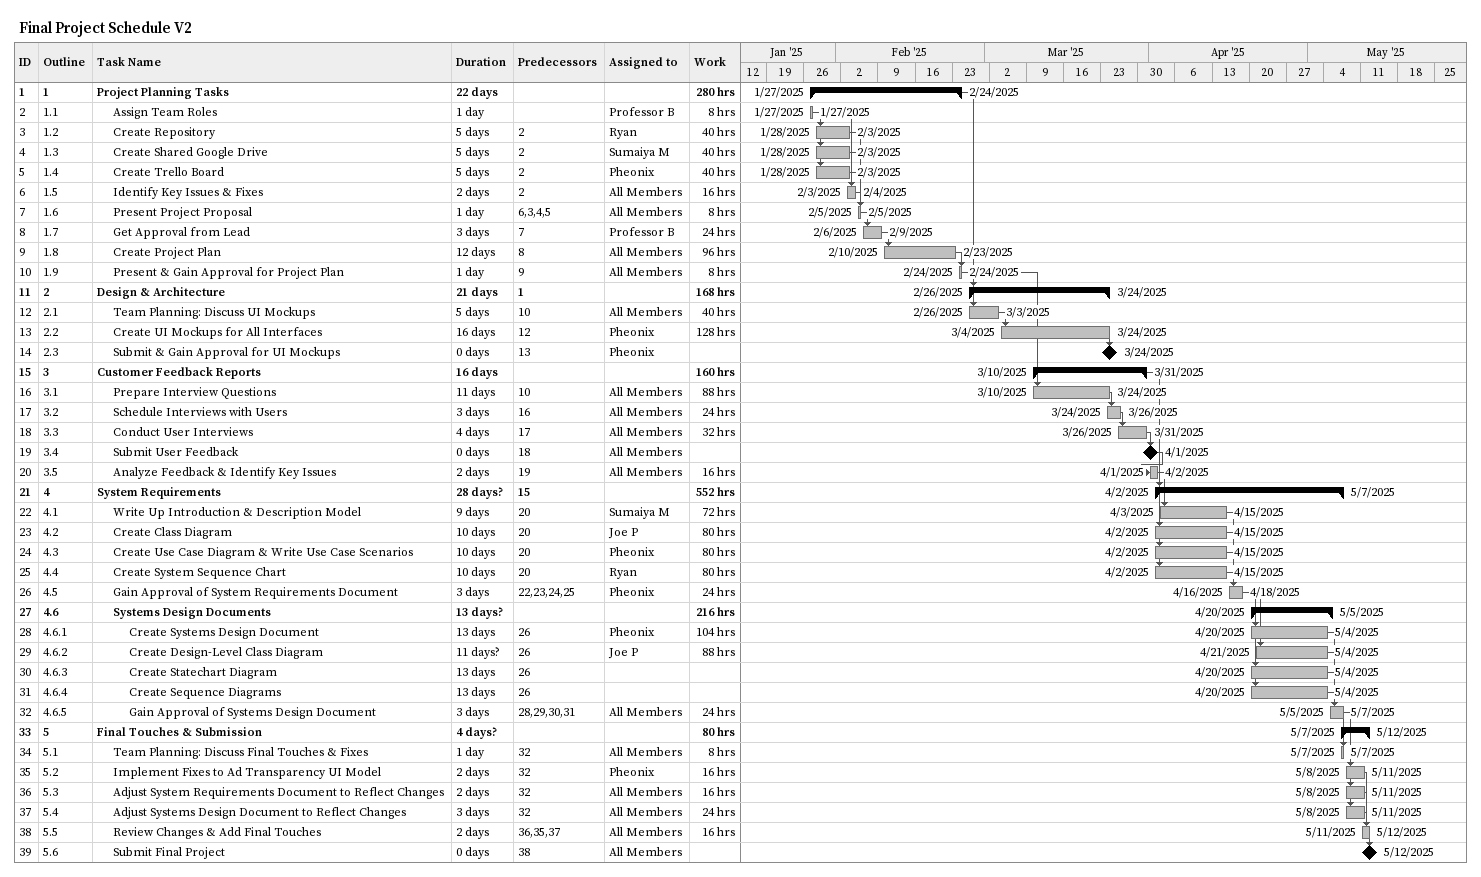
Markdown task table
Final Project Schedule V2

| ID | WBS | Task | Duration | Start | Finish | Predecessors | Resources | Work (h) |
|---|---|---|---|---|---|---|---|---|
| 1 | 1 | **Project Planning Tasks** | 22d | 2025-01-27 | 2025-02-24 |  |  | 280 |
| 2 | 1.1 | Assign Team Roles | 1d | 2025-01-27 | 2025-01-27 |  | Professor B | 8 |
| 3 | 1.2 | Create Repository | 5d | 2025-01-28 | 2025-02-03 | 2 | Ryan | 40 |
| 4 | 1.3 | Create Shared Google Drive | 5d | 2025-01-28 | 2025-02-03 | 2 | Sumaiya M | 40 |
| 5 | 1.4 | Create Trello Board | 5d | 2025-01-28 | 2025-02-03 | 2 | Pheonix | 40 |
| 6 | 1.5 | Identify Key Issues & Fixes | 2d | 2025-02-03 | 2025-02-04 | 2 | All Members | 16 |
| 7 | 1.6 | Present Project Proposal | 1d | 2025-02-05 | 2025-02-05 | 6, 3, 4, 5 | All Members | 8 |
| 8 | 1.7 | Get Approval from Lead | 3d | 2025-02-06 | 2025-02-09 | 7 | Professor B | 24 |
| 9 | 1.8 | Create Project Plan | 12d | 2025-02-10 | 2025-02-23 | 8 | All Members | 96 |
| 10 | 1.9 | Present & Gain Approval for Project Plan | 1d | 2025-02-24 | 2025-02-24 | 9 | All Members | 8 |
| 11 | 2 | **Design & Architecture** | 21d | 2025-02-26 | 2025-03-24 | 1 |  | 168 |
| 12 | 2.1 | Team Planning: Discuss UI Mockups | 5d | 2025-02-26 | 2025-03-03 | 10 | All Members | 40 |
| 13 | 2.2 | Create UI Mockups for All Interfaces | 16d | 2025-03-04 | 2025-03-24 | 12 | Pheonix | 128 |
| 14 | 2.3 | Submit & Gain Approval for UI Mockups | 0d | 2025-03-24 | 2025-03-24 | 13 | Pheonix |  |
| 15 | 3 | **Customer Feedback Reports** | 16d | 2025-03-10 | 2025-03-31 |  |  | 160 |
| 16 | 3.1 | Prepare Interview Questions | 11d | 2025-03-10 | 2025-03-24 | 10 | All Members | 88 |
| 17 | 3.2 | Schedule Interviews with Users | 3d | 2025-03-24 | 2025-03-26 | 16 | All Members | 24 |
| 18 | 3.3 | Conduct User Interviews | 4d | 2025-03-26 | 2025-03-31 | 17 | All Members | 32 |
| 19 | 3.4 | Submit User Feedback | 0d | 2025-04-01 | 2025-04-01 | 18 | All Members |  |
| 20 | 3.5 | Analyze Feedback & Identify Key Issues | 2d | 2025-04-01 | 2025-04-02 | 19 | All Members | 16 |
| 21 | 4 | **System Requirements** | 28d? | 2025-04-02 | 2025-05-07 | 15 |  | 552 |
| 22 | 4.1 | Write Up Introduction & Description Model | 9d | 2025-04-03 | 2025-04-15 | 20 | Sumaiya M | 72 |
| 23 | 4.2 | Create Class Diagram | 10d | 2025-04-02 | 2025-04-15 | 20 | Joe P | 80 |
| 24 | 4.3 | Create Use Case Diagram & Write Use Case Scenarios | 10d | 2025-04-02 | 2025-04-15 | 20 | Pheonix | 80 |
| 25 | 4.4 | Create System Sequence Chart | 10d | 2025-04-02 | 2025-04-15 | 20 | Ryan | 80 |
| 26 | 4.5 | Gain Approval of System Requirements Document | 3d | 2025-04-16 | 2025-04-18 | 22, 23, 24, 25 | Pheonix | 24 |
| 27 | 4.6 | **Systems Design Documents** | 13d? | 2025-04-20 | 2025-05-05 |  |  | 216 |
| 28 | 4.6.1 | Create Systems Design Document | 13d | 2025-04-20 | 2025-05-04 | 26 | Pheonix | 104 |
| 29 | 4.6.2 | Create Design-Level Class Diagram | 11d? | 2025-04-21 | 2025-05-04 | 26 | Joe P | 88 |
| 30 | 4.6.3 | Create Statechart Diagram | 13d | 2025-04-20 | 2025-05-04 | 26 |  |  |
| 31 | 4.6.4 | Create Sequence Diagrams | 13d | 2025-04-20 | 2025-05-04 | 26 |  |  |
| 32 | 4.6.5 | Gain Approval of Systems Design Document | 3d | 2025-05-05 | 2025-05-07 | 28, 29, 30, 31 | All Members | 24 |
| 33 | 5 | **Final Touches & Submission** | 4d? | 2025-05-07 | 2025-05-12 |  |  | 80 |
| 34 | 5.1 | Team Planning: Discuss Final Touches & Fixes | 1d | 2025-05-07 | 2025-05-07 | 32 | All Members | 8 |
| 35 | 5.2 | Implement Fixes to Ad Transparency UI Model | 2d | 2025-05-08 | 2025-05-11 | 32 | Pheonix | 16 |
| 36 | 5.3 | Adjust System Requirements Document to Reflect Changes | 2d | 2025-05-08 | 2025-05-11 | 32 | All Members | 16 |
| 37 | 5.4 | Adjust Systems Design Document to Reflect Changes | 3d | 2025-05-08 | 2025-05-11 | 32 | All Members | 24 |
| 38 | 5.5 | Review Changes & Add Final Touches | 2d | 2025-05-11 | 2025-05-12 | 36, 35, 37 | All Members | 16 |
| 39 | 5.6 | Submit Final Project | 0d | 2025-05-12 | 2025-05-12 | 38 | All Members |  |
